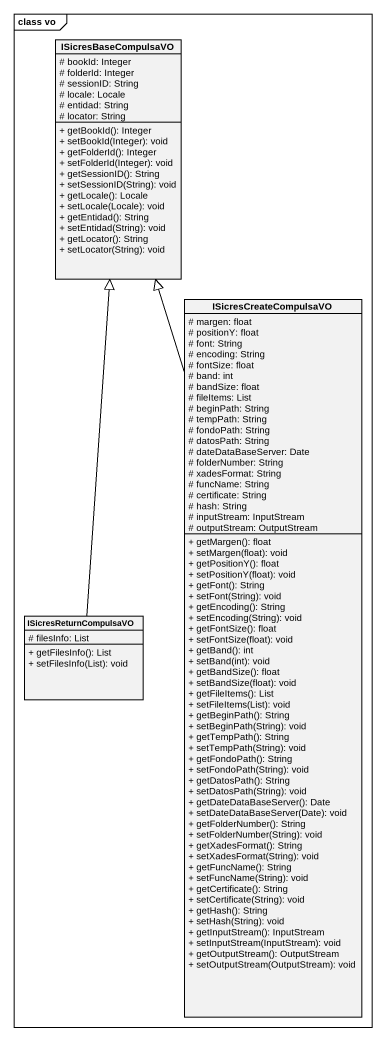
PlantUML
@startuml
mainframe class vo
hide circle
hide empty members
skinparam classAttributeIconSize 0
class ISicresBaseCompulsaVO {
  # bookId: Integer
  # folderId: Integer
  # sessionID: String
  # locale: Locale
  # entidad: String
  # locator: String
  + getBookId(): Integer
  + setBookId(Integer): void
  + getFolderId(): Integer
  + setFolderId(Integer): void
  + getSessionID(): String
  + setSessionID(String): void
  + getLocale(): Locale
  + setLocale(Locale): void
  + getEntidad(): String
  + setEntidad(String): void
  + getLocator(): String
  + setLocator(String): void
}
class ISicresCreateCompulsaVO {
  # margen: float
  # positionY: float
  # font: String
  # encoding: String
  # fontSize: float
  # band: int
  # bandSize: float
  # fileItems: List
  # beginPath: String
  # tempPath: String
  # fondoPath: String
  # datosPath: String
  # dateDataBaseServer: Date
  # folderNumber: String
  # xadesFormat: String
  # funcName: String
  # certificate: String
  # hash: String
  # inputStream: InputStream
  # outputStream: OutputStream
  + getMargen(): float
  + setMargen(float): void
  + getPositionY(): float
  + setPositionY(float): void
  + getFont(): String
  + setFont(String): void
  + getEncoding(): String
  + setEncoding(String): void
  + getFontSize(): float
  + setFontSize(float): void
  + getBand(): int
  + setBand(int): void
  + getBandSize(): float
  + setBandSize(float): void
  + getFileItems(): List
  + setFileItems(List): void
  + getBeginPath(): String
  + setBeginPath(String): void
  + getTempPath(): String
  + setTempPath(String): void
  + getFondoPath(): String
  + setFondoPath(String): void
  + getDatosPath(): String
  + setDatosPath(String): void
  + getDateDataBaseServer(): Date
  + setDateDataBaseServer(Date): void
  + getFolderNumber(): String
  + setFolderNumber(String): void
  + getXadesFormat(): String
  + setXadesFormat(String): void
  + getFuncName(): String
  + setFuncName(String): void
  + getCertificate(): String
  + setCertificate(String): void
  + getHash(): String
  + setHash(String): void
  + getInputStream(): InputStream
  + setInputStream(InputStream): void
  + getOutputStream(): OutputStream
  + setOutputStream(OutputStream): void
}
class ISicresReturnCompulsaVO {
  # filesInfo: List
  + getFilesInfo(): List
  + setFilesInfo(List): void
}
ISicresCreateCompulsaVO -up-|> ISicresBaseCompulsaVO
ISicresReturnCompulsaVO -up-|> ISicresBaseCompulsaVO
@enduml
